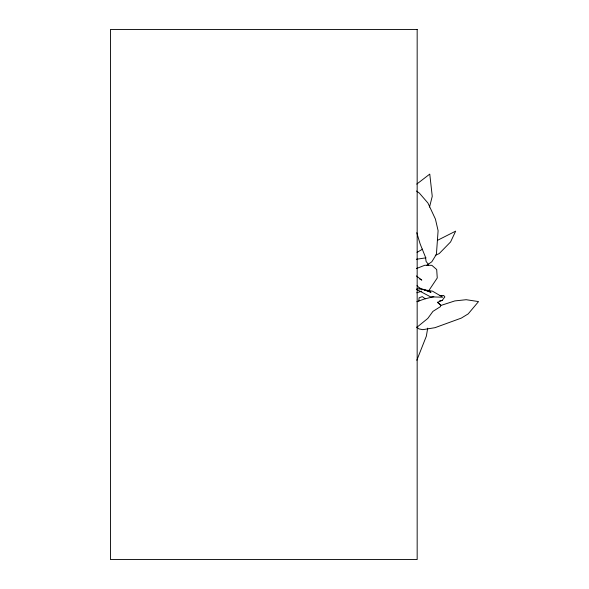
<?xml version="1.0" encoding="UTF-8"?>
<svg xmlns="http://www.w3.org/2000/svg" width="589" height="589" viewBox="0 0 589 589"><rect width="100%" height="100%" fill="white"/><g stroke="black" fill="none" stroke-linecap="round" stroke-linejoin="round"><path stroke-width="0.88" d="M418.831 301.178L419.11 297.813L422.291 296.606L425.221 298.792M427.702 328.132L426.348 336.194L416.806 360.291M440.734 305.117L437.494 302.304L440.734 305.117L440.447 306.641L432.937 311.382L427.798 318.435L416.887 327.293M429.521 207.085L432.245 196.336L429.764 174.101L416.747 184.107M428.799 290.657L437.252 277.971L436.692 269.519L431.855 265.33L424.787 265.264L416.371 268.569M437.561 302.334L442.192 300.397L444.872 296.9L443.679 295.479L440.035 295.641M417.041 252.401L422.571 249.14M437.561 240.297L455.665 231.138L450.585 241.946L439.195 253.601L435.264 255.317M426.9 265.227L431.84 261.744L436.412 254.323L438.098 230.704L435.418 219.071L427.931 203.021L419.331 193.074L416.475 191.02M427.01 265.477L428.696 264.741L426.105 261.472L425.486 257.157L420.141 243.934L416.776 232.721M416.843 301.715L424.404 299.006L433.857 296.628M416.74 292.799L421.798 291.172M440.3 305.632L454.818 300.92L466.201 299.705L478.533 301.583L468.203 313.878L461.342 318.089L434.999 327.683L422.799 329.671L418.882 328.89L416.857 327.101M416.327 289.184L418.065 288.75L432.495 291.18L442.84 297.195L430.647 296.9L417.086 289.678M439.49 300.913L442.192 300.397M416.342 259.27L426.038 257.82M423.874 289.714L431.023 292.284L419.559 287.984M419.397 278.796L421.805 280.106L416.386 275.932M416.997 285.628L419.501 288.095M417.167 29.45L110.467 29.45L110.467 559.55L417.167 559.55L417.167 29.45"/></g></svg>
